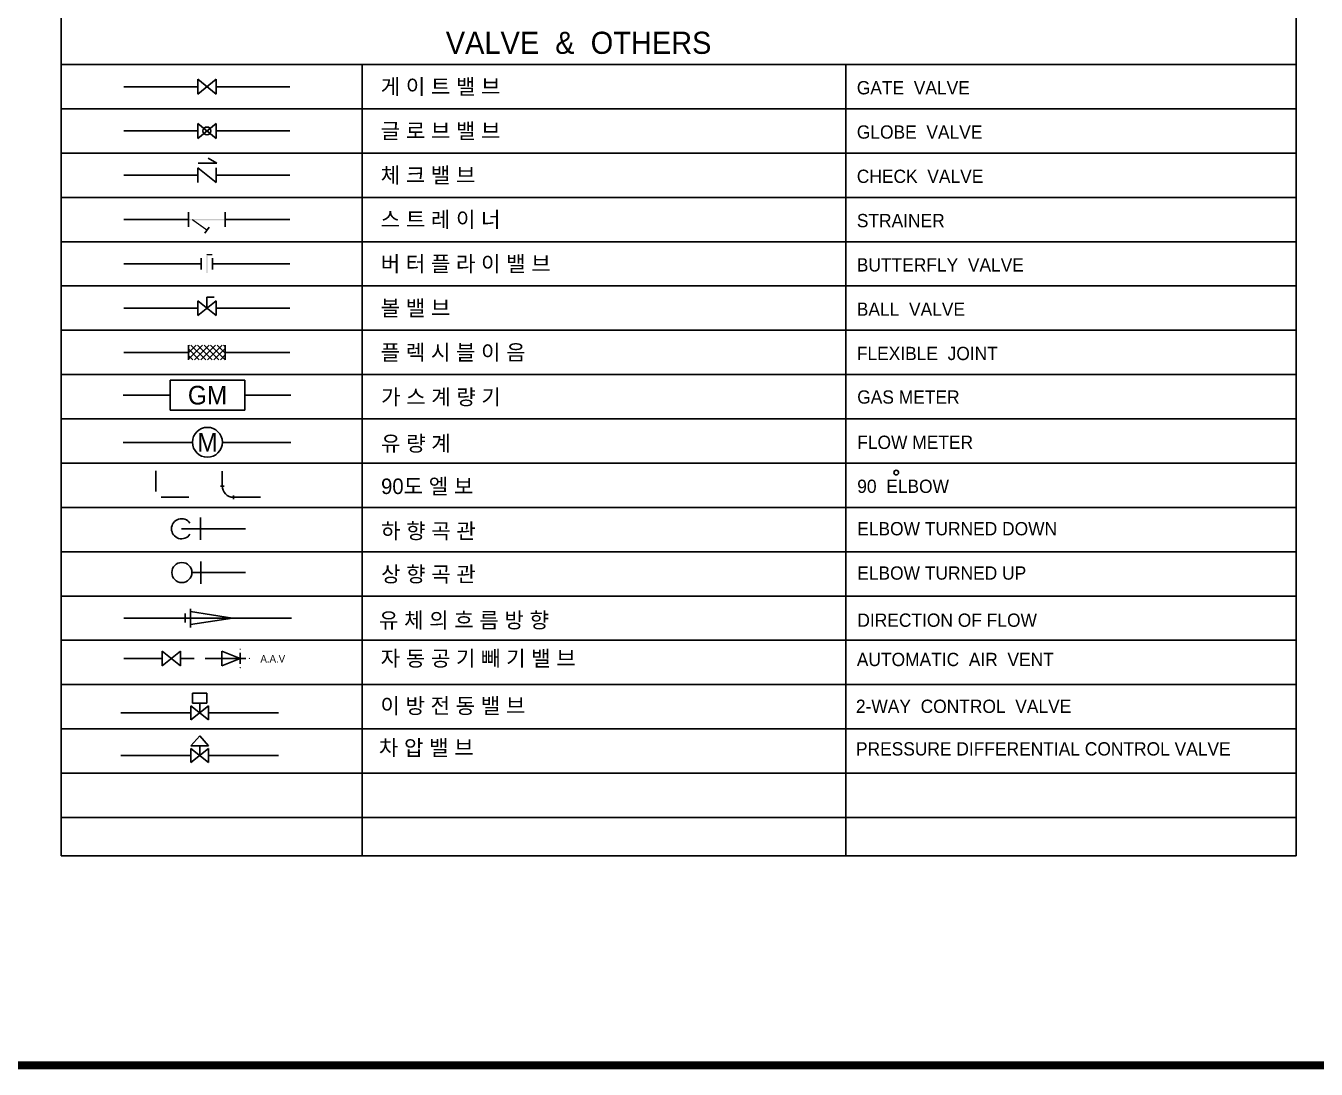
# Model space of a CAD drawing. Header units: millimetres. Extents: x 83956 to 461956, y 36707 to 125807.
# Drawn here: x 111469 to 133323, y 82652 to 100321 of the extents above; entities that cross this region are included whole.
import ezdxf
from ezdxf.enums import TextEntityAlignment as Align

# ---------------------------------------------------------------- set-up
doc = ezdxf.new("R2010")
doc.units = ezdxf.units.MM
doc.header["$LTSCALE"] = 100
doc.header["$MEASUREMENT"] = 0
doc.layers.get('0').update_dxf_attribs({"linetype": 'CONTINUOUS'})
doc.layers.add('AIR', color=3, linetype='CONTINUOUS')
doc.layers.add('FORM', color=8, linetype='CONTINUOUS')
doc.styles.add('gr', font='Gulim.ttf')

# ---------------------------------------------------------------- blocks, each defined once
blk = doc.blocks.new('VALD01')
at = {"color": 2}
for p, q in [((-1.96, 0.7), (2.54, 0)), ((2.54, 0), (-1.96, -0.7))]:
    blk.add_line(p, q, dxfattribs=at)
for points in [[(-2.54, -0.48), (-2.54, 0.48)], [(-1.96, -1), (-1.96, 1)]]:
    blk.add_lwpolyline(points, dxfattribs=at)
blk = doc.blocks.new('SD20L')
at = {"color": 0}
for p, q in [((2.47, 1.77), (1.77, 2.47)), ((1.77, -2.47), (2.47, -1.77))]:
    blk.add_line(p, q, dxfattribs=at)
blk.add_arc((4.24, 0), 3, 135, 225, dxfattribs=at)
blk = doc.blocks.new('PMC-FORMV')
at = {"layer": 'FORM', "const_width": 90.2}
blk.add_lwpolyline([(1544, 975), (1544, 28725), (40744, 28725), (40744, 975)], close=True, dxfattribs=at)

msp = doc.modelspace()

# ---------------------------------------------------------------- linework, layer by layer
at = {"color": 4}
for p, q in [((112067, 86264), (112067, 117973)), ((132986, 86264), (132986, 117973)), ((112067, 86264), (132986, 86264))]:
    msp.add_line(p, q, dxfattribs=at)
at = {"color": 3}
for p, q in [((112067, 99665), (132986, 99665)), ((117167, 99665), (117167, 86264)), ((125356, 99665), (125356, 86264))]:
    msp.add_line(p, q, dxfattribs=at)
at = {"color": 2}
for p, q in [((113130, 99290), (114380, 99290)), ((114380, 99415), (114380, 99165)), ((114380, 99415), (114692, 99165)), ((114380, 99165), (114692, 99415)), ((114692, 99415), (114692, 99165)), ((114692, 99290), (115942, 99290)), ((114380, 98665), (114380, 98415)), ((114380, 98415), (114692, 98665)), ((114380, 98665), (114692, 98415)), ((114692, 98665), (114692, 98415)), ((113130, 98540), (114380, 98540)), ((114692, 98540), (115942, 98540)), ((114380, 97915), (114380, 97665)), ((114380, 97915), (114692, 97665)), ((114692, 97915), (114692, 97665)), ((113130, 97790), (114380, 97790)), ((114692, 97790), (115942, 97790)), ((113130, 97040), (114223, 97040)), ((114223, 97165), (114223, 96915)), ((114848, 97165), (114848, 96915)), ((114848, 97040), (115942, 97040)), ((114502, 96810), (114574, 96912)), ((114442, 96384), (114442, 96196)), ((114630, 96384), (114630, 96196)), ((113130, 96290), (114442, 96290)), ((114630, 96290), (115942, 96290)), ((114536, 95540), (114536, 95728)), ((114536, 95728), (114661, 95728)), ((113130, 95540), (114380, 95540)), ((114380, 95665), (114380, 95415)), ((114380, 95415), (114692, 95665)), ((114380, 95665), (114692, 95415)), ((114692, 95665), (114692, 95415)), ((114692, 95540), (115942, 95540)), ((114223, 94915), (114223, 94665)), ((114848, 94915), (114848, 94665)), ((113130, 94790), (114223, 94790)), ((114848, 94790), (115942, 94790)), ((113130, 89608), (113777, 89608)), ((113777, 89733), (113777, 89483)), ((113777, 89483), (114090, 89733)), ((113777, 89733), (114090, 89483)), ((114090, 89733), (114090, 89483)), ((114090, 89608), (114318, 89608)), ((114507, 89608), (115194, 89608)), ((114788, 89733), (115100, 89608)), ((114788, 89733), (114788, 89483)), ((115100, 89608), (114788, 89483)), ((115100, 89702), (115100, 89515)), ((114295, 89020), (114533, 89020)), ((114295, 88850), (114295, 89020)), ((114533, 88850), (114533, 89020)), ((114265, 88804), (114562, 88567)), ((114265, 88567), (114562, 88804)), ((114265, 88804), (114265, 88567)), ((114295, 88850), (114533, 88850)), ((114414, 88686), (114414, 88850)), ((114562, 88804), (114562, 88567)), ((113077, 88686), (114265, 88686)), ((114562, 88686), (115751, 88686)), ((114414, 88298), (114265, 88129)), ((114414, 88298), (114562, 88129)), ((114265, 88129), (114562, 88129)), ((114265, 87845), (114562, 88083)), ((114265, 88083), (114562, 87845)), ((114265, 88083), (114265, 87845)), ((114414, 87964), (114414, 88129)), ((114562, 88083), (114562, 87845)), ((113077, 87964), (114265, 87964)), ((114562, 87964), (115751, 87964))]:
    msp.add_line(p, q, dxfattribs=at)
at = {"color": 1}
for p, q in [((112067, 98915), (132986, 98915)), ((112067, 98165), (132986, 98165)), ((112067, 97415), (132986, 97415)), ((112067, 96665), (132986, 96665)), ((112067, 95915), (132986, 95915)), ((112067, 95165), (132986, 95165)), ((114223, 94896), (114243, 94915)), ((114223, 94785), (114353, 94915)), ((114223, 94675), (114463, 94915)), ((114406, 94665), (114223, 94848)), ((114517, 94665), (114267, 94915)), ((114324, 94665), (114574, 94915)), ((114627, 94665), (114377, 94915)), ((114434, 94665), (114684, 94915)), ((114738, 94665), (114488, 94915)), ((114545, 94665), (114795, 94915)), ((114848, 94665), (114598, 94915)), ((114655, 94665), (114848, 94858)), ((114848, 94776), (114709, 94915)), ((114848, 94886), (114819, 94915)), ((114296, 94665), (114223, 94738)), ((114766, 94665), (114848, 94748)), ((112067, 94415), (132986, 94415)), ((112067, 93665), (132986, 93665)), ((112067, 92915), (132986, 92915)), ((112067, 92165), (132986, 92165)), ((112067, 91415), (132986, 91415)), ((112067, 90665), (132986, 90665)), ((112067, 89915), (132986, 89915)), ((112067, 89165), (132986, 89165)), ((112067, 88415), (132986, 88415)), ((112067, 87665), (132986, 87665)), ((112067, 86915), (132986, 86915))]:
    msp.add_line(p, q, dxfattribs=at)
at = {"color": 2, "linetype": 'Continuous'}
for p, q in [((113118, 94068), (113916, 94068)), ((115178, 94068), (115958, 94068)), ((113118, 93267), (114293, 93267)), ((114798, 93267), (115958, 93267)), ((113128, 90292), (115968, 90292))]:
    msp.add_line(p, q, dxfattribs=at)
at = {"color": 4, "linetype": 'ByBlock'}
for p, q in [((114107, 91804), (114429, 91804)), ((114429, 91615), (114429, 91994)), ((114434, 91251), (114434, 90872)), ((114283, 91062), (114434, 91062))]:
    msp.add_line(p, q, dxfattribs=at)
at = {"color": 2, "const_width": 10.9}
for points in [[(115095, 89765, 1), (115106, 89765, 1)], [(115251, 89608, 1), (115262, 89608, 1)], [(115095, 89452, 1), (115106, 89452, 1)]]:
    msp.add_lwpolyline(points, format="xyb", close=True, dxfattribs=at)
at = {"color": 2}
msp.add_circle((114536, 98540), 67.4, dxfattribs=at)
at = {"color": 4, "linetype": 'ByBlock'}
msp.add_circle((114112, 91062), 170, dxfattribs=at)
msp.add_arc((114107, 91804), 170, 33.749, 326.251, dxfattribs=at)
at = {"color": 4}
for points in [[(114223, 97051), (114223, 97029), (114848, 97051), (114848, 97029)], [(114294, 97049), (114281, 97031), (114545, 96870), (114532, 96852)], [(114525, 96457), (114547, 96435), (114630, 96457), (114630, 96435)], [(114525, 96134), (114547, 96134), (114525, 96457), (114547, 96435)]]:
    msp.add_trace(points, dxfattribs=at)
at = {"layer": 'AIR', "color": 2}
for p, q in [((114390, 97993), (114706, 97993)), ((113916, 93814), (113916, 94319)), ((113916, 94319), (115178, 94319)), ((115178, 94319), (115178, 93814)), ((115178, 93814), (113916, 93814))]:
    msp.add_line(p, q, dxfattribs=at)
at = {"layer": 'AIR', "color": 2, "linetype": 'Continuous'}
for p, q in [((114706, 97993), (114559, 98078)), ((113669, 92784), (113669, 92433)), ((114797, 92778), (114797, 92528)), ((114233, 92338), (113763, 92338)), ((115445, 92338), (114987, 92338)), ((114429, 91804), (115191, 91804)), ((114434, 91062), (115192, 91062)), ((114433, 90292), (114761, 90292))]:
    msp.add_line(p, q, dxfattribs=at)
at = {"layer": 'AIR', "color": 2}
msp.add_circle((114545, 93268), 253, dxfattribs=at)
at = {"layer": 'AIR', "color": 2, "linetype": 'Continuous'}
msp.add_circle((126211, 92755), 38.7, dxfattribs=at)

# ---------------------------------------------------------------- block references
at = {"color": 2, "xscale": 157.8286704160273, "yscale": 157.828670412302, "zscale": 157.8286704125215}
msp.add_blockref('VALD01', (114567, 90292), dxfattribs=at)
at = {"layer": 'AIR', "color": 2, "linetype": 'Continuous', "xscale": 63.13146816308131, "yscale": 63.13146816659718, "zscale": 63.13146816500856, "rotation": 45.00000000014942}
msp.add_blockref('SD20L', (114797, 92338), dxfattribs=at)
at = {"layer": 'FORM', "xscale": 1.5, "yscale": 1.5, "zscale": 1.5}
msp.add_blockref('PMC-FORMV', (83956, 81257), dxfattribs=at)

# ---------------------------------------------------------------- texts
at = {"color": 2, "style": 'gr'}
msp.add_text('VALVE  &  OTHERS', height=375, dxfattribs=at).set_placement((120831, 99846), align=Align.CENTER)
for s, height, p in [('게 이 트 밸 브', 262.5, (117480, 99160)), ('GATE  VALVE', 225, (125543, 99160)), ('글 로 브 밸 브', 262.5, (117480, 98410)), ('GLOBE  VALVE', 225, (125543, 98410)), ('체 크 밸 브', 262.5, (117480, 97660)), ('CHECK  VALVE', 225, (125543, 97660)), ('스 트 레 이 너', 262.5, (117480, 96910)), ('STRAINER', 225, (125543, 96910)), ('버 터 플 라 이 밸 브', 262.5, (117480, 96160)), ('BUTTERFLY  VALVE', 225, (125543, 96160)), ('볼 밸 브', 262.5, (117480, 95410)), ('BALL  VALVE', 225, (125543, 95410)), ('플 렉 시 블 이 음', 262.5, (117480, 94660)), ('FLEXIBLE  JOINT', 225, (125543, 94660)), ('자 동 공 기 빼 기 밸 브', 262.5, (117480, 89478)), ('AUTOMATIC  AIR  VENT', 225, (125543, 89478)), ('이 방 전 동 밸 브', 262.5, (117475, 88675)), ('2-WAY  CONTROL  VALVE', 225, (125528, 88685)), ('차 압 밸 브', 262.5, (117449, 87964)), ('PRESSURE DIFFERENTIAL CONTROL VALVE', 225, (125528, 87964))]:
    msp.add_text(s, height=height, dxfattribs=at).set_placement(p)
for s, height, p in [('가 스 계 량 기 ', 262.5, (117486, 94035)), ('GAS METER', 225, (125550, 94035)), ('유 량 계 ', 262.5, (117486, 93249)), ('FLOW METER', 225, (125550, 93268)), ('90도 엘 보 ', 262.5, (117486, 92523)), ('90  ELBOW', 225, (125550, 92523)), ('하 향 곡 관 ', 262.5, (117486, 91767)), ('ELBOW TURNED DOWN', 225, (125550, 91805)), ('상 향 곡 관 ', 262.5, (117486, 91035)), ('ELBOW TURNED UP', 225, (125550, 91054)), ('유 체 의 흐 름 방 향 ', 262.5, (117451, 90256)), ('DIRECTION OF FLOW', 225, (125552, 90256))]:
    msp.add_text(s, height=height, dxfattribs=at).set_placement(p, align=Align.MIDDLE_LEFT)
at = {"color": 1, "style": 'gr'}
msp.add_text('A.A.V', height=125, dxfattribs=at).set_placement((115443, 89539))
at = {"layer": 'AIR', "color": 2, "linetype": 'Continuous', "style": 'gr'}
msp.add_text('GM', height=315.7, dxfattribs=at).set_placement((114547, 94066), align=Align.MIDDLE_CENTER)
at = {"layer": 'AIR', "color": 2, "style": 'gr'}
msp.add_text('M', height=316, dxfattribs=at).set_placement((114545, 93268), align=Align.MIDDLE)

doc.saveas('drawing.dxf')
